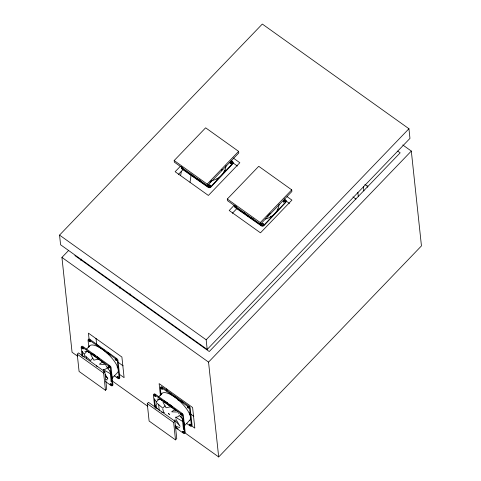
<?xml version="1.0" encoding="UTF-8"?>
<svg xmlns="http://www.w3.org/2000/svg" width="481" height="481" viewBox="0 0 481 481"><rect width="100%" height="100%" fill="white"/><g stroke="black" fill="none" stroke-linecap="round" stroke-linejoin="round"><path stroke-width="0.72" d="M86.412 358.874L86.448 356.914M158.688 404.545L159.181 410.407M111.195 381.174L111.364 379.275M183.435 428.805L183.508 427.603M155.603 408.333L156.475 403.878M189.736 412.794L189.394 414.688M117.148 367.063L117.316 366.306M190.025 182.257L191.149 174.85M84.007 356.986L84.229 356.253M270.617 216.805L271.116 216.113M216.817 179.203L217.502 178.319M210.45 181.932L211.923 180.363M267.003 216.757L270.448 213.095M221.344 170.346L222.324 169.3M59.548 235.101L262.319 24.05L408.934 128.74L409.962 138.402L207.191 349.453L60.582 244.763L59.548 235.101L206.163 339.79L207.191 349.453M77.567 356.187L72.066 352.26L61.935 257.425L68.693 250.385M174.176 160.54L205.621 127.814L238.612 151.371L238.786 152.982L207.341 185.708L174.35 162.151L174.176 160.54L207.173 184.097L207.341 185.708M80.489 260.191L81.529 259.109M180.303 166.36L175.144 171.723L208.381 195.454L239.827 162.728L233.177 157.984M178.307 174.519L182.948 169.685M207.173 184.097L238.612 151.371M77.237 354.214L78.493 352.91L104.882 371.759L106.722 388.985L105.471 390.289L79.082 371.446L77.237 354.214L103.631 373.064L105.471 390.289M227.291 199.026L258.736 166.3L291.726 189.857L291.901 191.468L260.455 224.194L227.465 200.637L227.291 199.026L260.281 222.583L260.455 224.194M86.237 349.44L89.61 345.929M234.349 205.134L229.196 210.498L260.474 232.834L291.919 200.108L287.109 196.675M232.353 213.293L236.995 208.459M103.631 373.064L104.882 371.759M260.281 222.583L291.726 189.857M111.839 378.517L117.623 372.498A19.306 6.77 43.9 0 0 118.284 370.803L118.272 369.709M206.163 339.79L408.934 128.74M147.258 403.649L148.509 402.344L174.898 421.188L176.755 438.576L175.505 439.881L149.116 421.037L147.258 403.649L173.647 422.492L175.505 439.881M158.483 397.065L161.856 393.554M411.315 151.064L421.452 245.899L218.681 456.95L208.544 362.115L411.315 151.064L402.765 144.955M173.647 422.492L174.898 421.188M184.566 425.643L189.863 420.123M86.442 351.858L84.385 354.01A1.293 0.884 49.1 0 0 84.86 355.663L90.626 360.57A17.454 15.578 17.5 0 1 92.875 358.171M158.688 399.489L156.626 401.635A1.293 0.884 49.1 0 0 157.101 403.294L162.867 408.201A17.454 15.578 17.5 0 1 165.115 405.796M225.511 170.015L223.893 171.362M277.531 209.451L278.24 208.85M161.64 412.127L164.502 412.698M178.066 400.204L179.527 400.763M96.416 365.843L97.276 366.744M106.95 352.988L107.287 353.138M104.425 363.335L103.205 362.788A1.293 0.391 19.6 0 0 101.593 362.536L99.435 364.189A17.454 1.479 4.5 0 0 105.748 364.394M89.31 352.417L87.668 351.443L103.824 362.981L102.411 361.772M161.55 400.042L159.908 399.068L176.07 410.606L174.038 408.796M83.983 353.938L82.311 351.539M156.229 401.563L154.551 399.17M110.967 374.098L103.247 369.582A17.454 7.407 36.2 0 0 107.059 367.785L110.42 371.518M183.213 421.723L175.487 417.213A17.454 7.407 36.2 0 0 179.299 415.41L182.666 419.143M231.078 160.389L232.293 161.243A1.888 1.635 -4.5 0 1 232.539 163.546L221.717 175.048L223.082 173.407A18.891 16.36 -4.5 0 0 226.004 165.608M284.193 198.875L285.407 199.729A1.888 1.635 -4.5 0 1 285.654 202.032L274.831 213.54L276.196 211.893A18.891 16.36 -4.5 0 0 279.112 204.094M397.721 151.094L400.168 152.838L209.259 351.539L74.868 255.573M364.875 184.415L367.917 186.592M352.964 196.915L356.018 199.098M231.349 161.73L237.392 166.047M285.287 200.427L289.496 203.439M61.935 257.425L208.544 362.115M169.817 392.953L171.014 393.813M175.204 396.801L177.597 398.508M180.591 400.649L182.984 402.356M96.976 344.901L99.375 346.609M102.363 348.749L104.161 350.03M107.75 352.591L110.744 354.731M118.248 362.391L123.118 365.867M190.783 414.159L193.825 416.33M119.24 374.182L124.104 377.657L121.903 357.052L88.426 333.147L89.057 339.033M191.769 425.95L194.811 428.12L192.61 407.509L159.133 383.61L160.389 395.382M186.484 423.346L190.079 425.913A1.93 0.679 43.9 0 0 191.444 425.992L190.512 417.334L190.53 418.434M114.237 375.715L117.839 378.288A1.93 0.679 43.9 0 0 119.198 378.367L117.34 360.984A1.93 0.679 43.9 0 0 115.771 358.976L89.394 340.139A1.93 0.679 43.9 0 0 88.035 340.061L88.805 347.276M112.386 381.048L147.817 406.349M184.47 432.521L218.681 456.95M175.036 426.815L178.03 428.95L175.349 426.413M175.397 427.519L183.189 433.08A1.93 0.679 43.9 0 0 184.554 433.165L182.696 415.782A1.93 0.679 43.9 0 0 181.127 413.774L154.75 394.937A1.93 0.679 43.9 0 0 153.385 394.859L154.708 407.185M105.549 381.601L110.949 385.455A1.93 0.679 43.9 0 0 112.307 385.54L110.45 368.157A1.93 0.679 43.9 0 0 108.886 366.143L82.51 347.312A1.93 0.679 43.9 0 0 81.145 347.228L82.077 355.952M174.621 419.925L180.08 426.28L176.377 419.979M105.267 375.685L107.834 378.649L105.219 374.513M105.826 365.476L107.329 367.358M175.733 418.861L176.13 419.462M103.493 371.23L103.89 371.837M163.66 411.82L162.74 409.115M110.438 372.246L110.149 371.422M182.395 419.047L182.515 419.498M184.007 422.528L184.247 423.791L183.321 415.133A1.93 0.679 43.9 0 0 181.752 413.119L155.375 394.288A1.93 0.679 43.9 0 0 154.016 394.204M118.266 369.648L118.025 368.386A19.306 6.77 43.9 0 0 103.505 350.234M367.171 185.78L367.334 187.301M363.402 186.544L363.87 190.957M357.852 192.316L358.321 196.735M182.323 418.614L183.459 429.286L183.447 428.98M166.709 388.81L166.943 391.017M161.051 394.907L160.275 387.686A1.93 0.679 43.9 0 1 161.64 387.77L188.017 406.601A1.93 0.679 43.9 0 1 189.586 408.616L190.506 417.274L190.272 416.011A19.306 6.77 43.9 0 0 175.751 397.859L173.912 396.548A19.306 6.77 43.9 0 0 161.406 394.306M154.479 398.737L155.405 407.401M110.077 370.989L111.219 381.655L111.201 381.349M96.002 338.347L96.711 344.973M82.239 351.106L82.804 356.445M112.007 376.226L112.025 377.326A19.306 6.77 43.9 0 1 111.802 378.27M181.361 171.476A127.766 46.074 -54.5 0 1 180.64 175.312M120.563 287.013A127.766 46.074 -54.5 0 1 119.631 288.125M130.117 293.831A127.766 46.074 -54.5 0 1 129.179 294.943M183.081 168.109A0.944 0.818 -4.5 0 1 182.359 167.598M181.62 167.021A1.888 1.635 -4.5 0 0 182.071 169.053L208.201 187.374A1.888 1.635 -4.5 0 0 210.858 187.109L232.576 164.015A1.888 1.635 -4.5 0 0 232.329 161.712M181.584 166.546A1.888 1.635 -4.5 0 0 182.034 168.578L208.165 186.905A1.888 1.635 -4.5 0 0 210.822 186.64L221.639 175.132L220.057 176.623A18.891 16.36 -4.5 0 1 211.82 180.688M200.174 180.261A18.891 16.36 -4.5 0 1 196.032 178.355L194.21 177.08A18.891 16.36 -4.5 0 1 191.204 173.972M208.526 186.394A0.944 0.818 -4.5 0 1 209.445 185.275A0.944 0.818 -4.5 0 1 210.263 186.418M209.95 186.748A0.944 0.818 -4.5 0 1 209.734 186.85M230.237 163.299A0.944 0.818 -4.5 0 1 231.163 162.175A0.944 0.818 -4.5 0 1 231.98 163.324M231.668 163.654A0.944 0.818 -4.5 0 1 231.451 163.756M230.964 163.805A0.944 0.818 -4.5 0 1 230.73 163.75M210.185 182.161A1.888 1.635 -4.5 0 1 209.878 182.347M236.442 206.596A0.944 0.818 -4.5 0 1 236.195 206.596M235.961 206.535A0.944 0.818 -4.5 0 1 235.425 205.664M234.734 205.507A1.888 1.635 -4.5 0 0 235.185 207.539L261.315 225.86A1.888 1.635 -4.5 0 0 263.973 225.595L285.69 202.501A1.888 1.635 -4.5 0 0 285.443 200.204M234.481 205.652A1.888 1.635 -4.5 0 0 235.149 207.07L261.279 225.391A1.888 1.635 -4.5 0 0 263.937 225.126L274.753 213.618L273.166 215.109A18.891 16.36 -4.5 0 1 265.5 219.029M253.289 218.747A18.891 16.36 -4.5 0 1 249.146 216.847L247.324 215.566A18.891 16.36 -4.5 0 1 244.318 212.458M261.634 224.88A0.944 0.818 -4.5 0 1 262.56 223.761A0.944 0.818 -4.5 0 1 263.378 224.904M262.127 225.33A0.944 0.818 -4.5 0 1 261.917 225.222M283.351 201.786A0.944 0.818 -4.5 0 1 284.277 200.667A0.944 0.818 -4.5 0 1 285.095 201.81M283.844 202.236A0.944 0.818 -4.5 0 1 283.465 201.972M83.478 348.226A0.968 0.337 43.9 0 1 83.099 347.955M82.912 347.781A0.968 0.337 43.9 0 1 82.756 347.595M83.375 347.294A0.968 0.337 43.9 0 1 83.556 347.468M81.77 346.579A1.93 0.679 43.9 0 1 83.135 346.657L109.512 365.494A1.93 0.679 43.9 0 1 111.081 367.502L112.933 384.884A1.93 0.679 43.9 0 1 112.368 385.221M107.491 379.84A19.306 6.77 43.9 0 1 106.079 379.491M84.89 351.587A19.306 6.77 43.9 0 1 88.63 351.972M91.841 353.313A19.306 6.77 43.9 0 1 95.4 355.435M97.246 356.752A19.306 6.77 43.9 0 1 99.086 358.207M107.774 367.34A19.306 6.77 43.9 0 1 108.604 368.524M111.291 373.466A19.306 6.77 43.9 0 1 111.766 374.903M89.165 346.675A19.306 6.77 43.9 0 1 101.665 348.917M118.597 377.272A0.968 0.337 43.9 0 1 117.749 376.455M119.017 377.964A1.93 0.679 43.9 0 0 119.823 377.717L117.965 360.335A1.93 0.679 43.9 0 0 116.402 358.321L90.025 339.49A1.93 0.679 43.9 0 0 88.66 339.406M109.854 367.057A0.968 0.337 43.9 0 1 109.007 366.245M108.953 365.764A0.968 0.337 43.9 0 1 109.199 365.776M109.373 365.855A0.968 0.337 43.9 0 1 110.305 366.841M90.175 340.939A0.968 0.337 43.9 0 1 89.989 340.782M89.646 340.428A0.968 0.337 43.9 0 1 89.52 340.241M89.713 339.772A0.968 0.337 43.9 0 1 89.887 339.851M90.266 340.121A0.968 0.337 43.9 0 1 90.446 340.295M116.552 359.77A0.968 0.337 43.9 0 1 116.36 359.62M116.18 359.445A0.968 0.337 43.9 0 1 115.891 359.079M116.642 358.958A0.968 0.337 43.9 0 1 116.823 359.133M111.881 384.517A0.968 0.337 43.9 0 1 110.864 383.628M99.086 359.163A17.454 8.754 -6.6 0 0 93.819 360.179L90.921 354.918A1.293 0.776 24.9 0 1 91.624 354.01M155.531 395.737A0.968 0.337 43.9 0 1 155.339 395.58M155.159 395.406A0.968 0.337 43.9 0 1 154.996 395.22M155.068 394.57A0.968 0.337 43.9 0 1 155.237 394.648M155.622 394.919A0.968 0.337 43.9 0 1 155.802 395.093M179.732 427.471A19.306 6.77 43.9 0 1 175.108 425.775M157.251 408.838A19.306 6.77 43.9 0 1 155.658 405.621M157.131 399.218A19.306 6.77 43.9 0 1 160.87 399.597M164.087 400.944A19.306 6.77 43.9 0 1 167.647 403.066M169.486 404.377A19.306 6.77 43.9 0 1 172.691 407.004M178.511 413.035A19.306 6.77 43.9 0 1 179.227 413.931M180.844 416.149A19.306 6.77 43.9 0 1 181.596 417.31M184.049 425.895A19.306 6.77 43.9 0 0 184.265 424.951L184.253 423.851L185.179 432.509A1.93 0.679 43.9 0 1 184.367 432.756M190.308 419.378A19.306 6.77 43.9 0 1 189.201 420.665M190.656 424.777A0.968 0.337 43.9 0 1 189.995 424.086M191.715 425.721A1.93 0.679 43.9 0 0 192.069 425.342L190.211 407.96A1.93 0.679 43.9 0 0 188.642 405.952L162.265 387.115A1.93 0.679 43.9 0 0 160.901 387.037M182.095 414.688A0.968 0.337 43.9 0 1 181.716 414.418M181.535 414.243A0.968 0.337 43.9 0 1 181.247 413.876M181.193 413.389A0.968 0.337 43.9 0 1 181.445 413.407M181.992 413.756A0.968 0.337 43.9 0 1 182.179 413.931M182.552 414.466A0.968 0.337 43.9 0 1 182.515 414.778M162.422 388.564A0.968 0.337 43.9 0 1 161.76 387.872M161.814 387.367A0.968 0.337 43.9 0 1 162.127 387.482M162.319 387.596A0.968 0.337 43.9 0 1 162.692 387.926M188.799 407.401A0.968 0.337 43.9 0 1 188.606 407.245M188.263 406.89A0.968 0.337 43.9 0 1 188.137 406.704M188.883 406.583A0.968 0.337 43.9 0 1 189.069 406.758M189.225 406.944A0.968 0.337 43.9 0 1 189.352 407.124M183.952 432.07A0.968 0.337 43.9 0 1 183.105 431.253M177.994 412.019A17.454 1.479 4.5 0 1 171.675 411.814L173.833 410.167A1.293 0.391 19.6 0 1 175.445 410.413M171.326 406.788A17.454 8.754 -6.6 0 0 166.059 407.804L163.167 402.543A1.293 0.776 24.9 0 1 163.865 401.641M168.416 413.528L169.498 414.472L168.434 413.486M208.766 186.261A0.944 0.818 -4.5 0 0 210.299 185.738A0.944 0.818 -4.5 0 0 209.043 184.86A0.944 0.818 -4.5 0 0 208.766 186.261M230.483 163.167A0.944 0.818 -4.5 0 0 232.016 162.644A0.944 0.818 -4.5 0 0 230.76 161.766A0.944 0.818 -4.5 0 0 230.483 163.167M261.88 224.747A0.944 0.818 -4.5 0 0 263.414 224.23A0.944 0.818 -4.5 0 0 262.157 223.346A0.944 0.818 -4.5 0 0 261.88 224.747M283.598 201.653A0.944 0.818 -4.5 0 0 285.131 201.136A0.944 0.818 -4.5 0 0 283.874 200.252A0.944 0.818 -4.5 0 0 283.598 201.653M82.004 348.064A0.968 0.337 43.9 0 0 83.273 348.972A0.968 0.337 43.9 0 0 82.558 347.793A0.968 0.337 43.9 0 0 82.004 348.064M117.123 377.11A0.968 0.337 43.9 0 0 118.392 378.018A0.968 0.337 43.9 0 0 117.683 376.839A0.968 0.337 43.9 0 0 117.123 377.11M108.375 366.901A0.968 0.337 43.9 0 0 109.644 367.803A0.968 0.337 43.9 0 0 108.934 366.63A0.968 0.337 43.9 0 0 108.375 366.901M88.889 340.897A0.968 0.337 43.9 0 0 90.157 341.799A0.968 0.337 43.9 0 0 89.448 340.626A0.968 0.337 43.9 0 0 88.889 340.897M115.266 359.728A0.968 0.337 43.9 0 0 116.534 360.636A0.968 0.337 43.9 0 0 115.825 359.457A0.968 0.337 43.9 0 0 115.266 359.728M110.233 384.277A0.968 0.337 43.9 0 0 111.502 385.185A0.968 0.337 43.9 0 0 110.792 384.006A0.968 0.337 43.9 0 0 110.233 384.277M154.245 395.689A0.968 0.337 43.9 0 0 155.513 396.597A0.968 0.337 43.9 0 0 154.804 395.418A0.968 0.337 43.9 0 0 154.245 395.689M189.37 424.735A0.968 0.337 43.9 0 0 190.638 425.643A0.968 0.337 43.9 0 0 189.923 424.464A0.968 0.337 43.9 0 0 189.37 424.735M180.622 414.526A0.968 0.337 43.9 0 0 181.89 415.434A0.968 0.337 43.9 0 0 181.175 414.255A0.968 0.337 43.9 0 0 180.622 414.526M161.135 388.522A0.968 0.337 43.9 0 0 162.404 389.43A0.968 0.337 43.9 0 0 161.688 388.251A0.968 0.337 43.9 0 0 161.135 388.522M187.512 407.353A0.968 0.337 43.9 0 0 188.78 408.261A0.968 0.337 43.9 0 0 188.065 407.082A0.968 0.337 43.9 0 0 187.512 407.353M182.479 431.908A0.968 0.337 43.9 0 0 183.748 432.81A0.968 0.337 43.9 0 0 183.033 431.637A0.968 0.337 43.9 0 0 182.479 431.908"/></g></svg>
